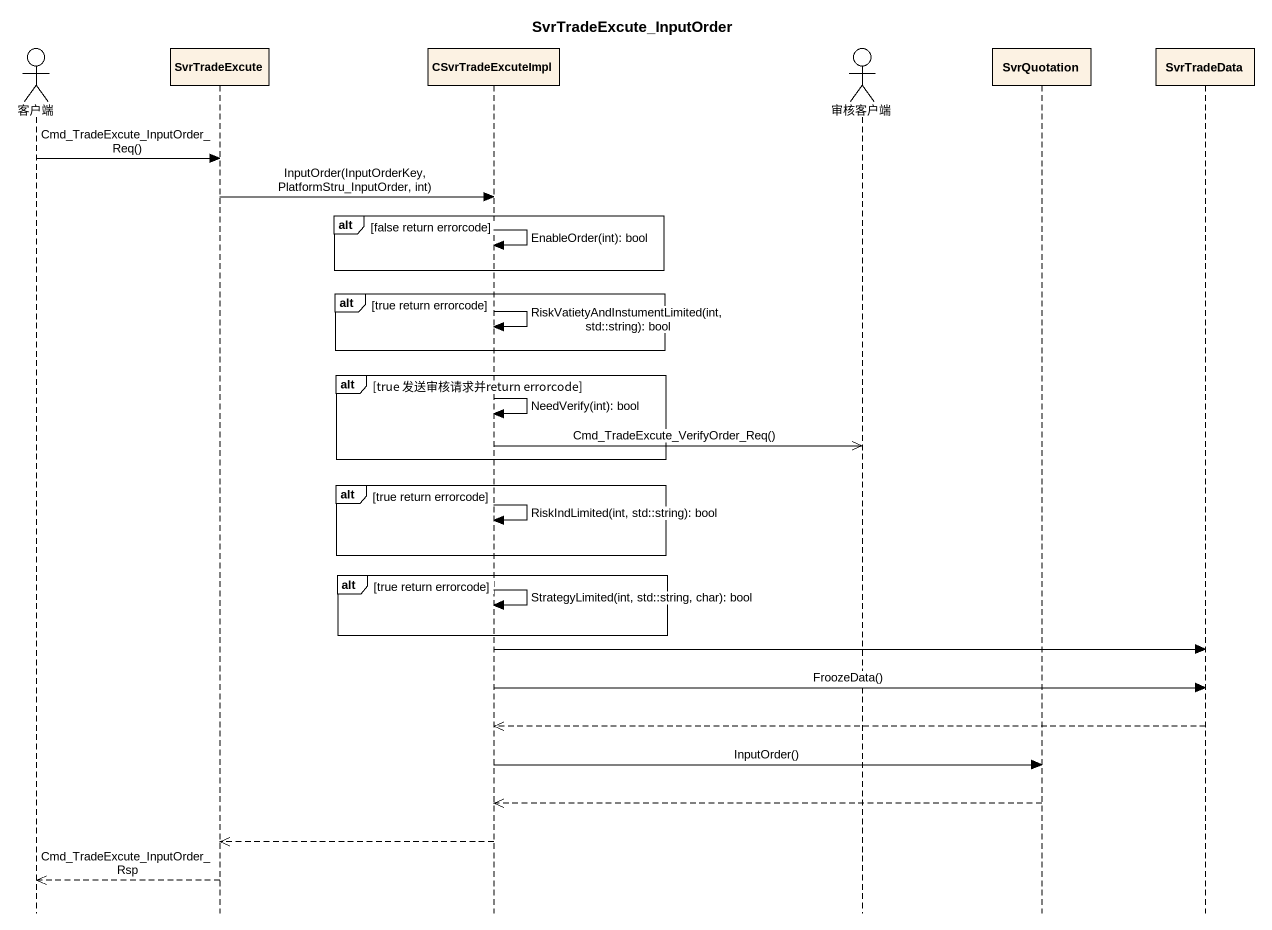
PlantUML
@startuml
title SvrTradeExcute_InputOrder
hide footbox
actor 客户端
participant SvrTradeExcute
participant CSvrTradeExcuteImpl
actor 审核客户端
participant SvrQuotation
participant SvrTradeData

客户端 -> SvrTradeExcute : Cmd_TradeExcute_InputOrder_Req()
SvrTradeExcute -> CSvrTradeExcuteImpl : InputOrder(InputOrderKey, PlatformStru_InputOrder, int)
alt false return errorcode
  CSvrTradeExcuteImpl -> CSvrTradeExcuteImpl : EnableOrder(int): bool
end
alt true return errorcode
  CSvrTradeExcuteImpl -> CSvrTradeExcuteImpl : RiskVatietyAndInstumentLimited(int, std::string): bool
end
alt true 发送审核请求并return errorcode
  CSvrTradeExcuteImpl -> CSvrTradeExcuteImpl : NeedVerify(int): bool
  CSvrTradeExcuteImpl ->> 审核客户端 : Cmd_TradeExcute_VerifyOrder_Req()
end
alt true return errorcode
  CSvrTradeExcuteImpl -> CSvrTradeExcuteImpl : RiskIndLimited(int, std::string): bool
end
alt true return errorcode
  CSvrTradeExcuteImpl -> CSvrTradeExcuteImpl : StrategyLimited(int, std::string, char): bool
end
CSvrTradeExcuteImpl -> SvrTradeData
CSvrTradeExcuteImpl -> SvrTradeData : FroozeData()
SvrTradeData -->> CSvrTradeExcuteImpl
CSvrTradeExcuteImpl -> SvrQuotation : InputOrder()
SvrQuotation -->> CSvrTradeExcuteImpl
CSvrTradeExcuteImpl -->> SvrTradeExcute
SvrTradeExcute -->> 客户端 : Cmd_TradeExcute_InputOrder_Rsp
@enduml
